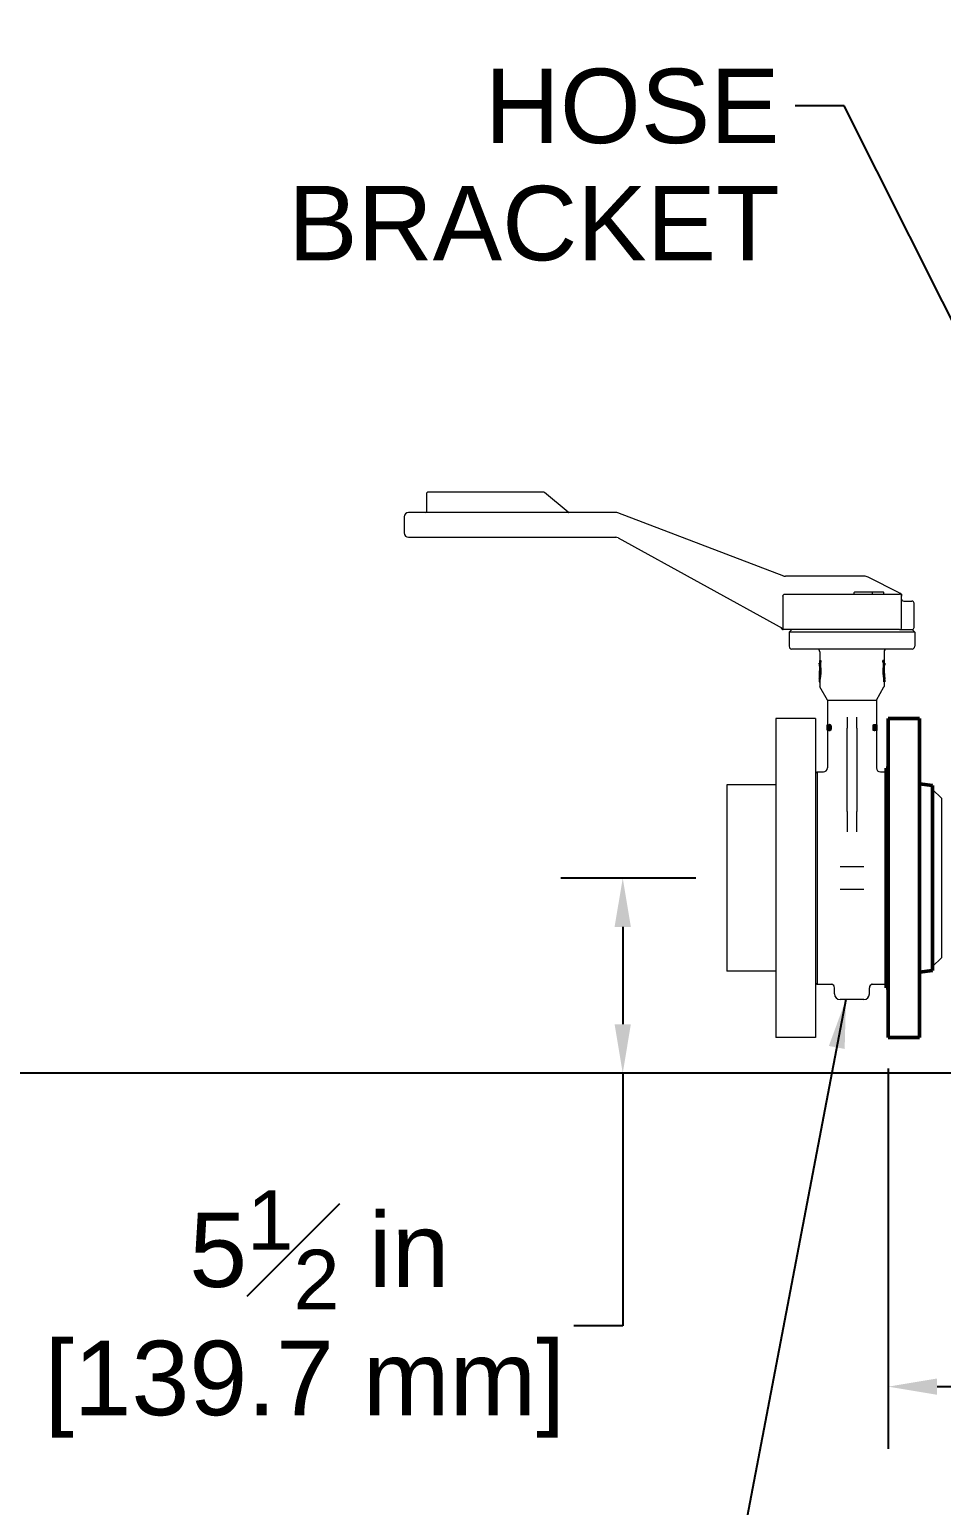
# Model space of a CAD drawing. Header units: inches. Extents: x 17 to 469, y 7 to 301.
# Drawn here: x 44.46 to 70.18, y 28.03 to 69.66 of the extents above; entities that cross this region are included whole.
import ezdxf

# ---------------------------------------------------------------- set-up
doc = ezdxf.new("R2010")
doc.units = ezdxf.units.IN
doc.header["$LTSCALE"] = 14
doc.header["$MEASUREMENT"] = 0
for name, color, linetype, lineweight in [('Dimension (ANSI)', 7, 'Continuous', 25), ('Symbol (ANSI)', 7, 'Continuous', 25), ('Visible (ANSI)', 7, 'Continuous', 50)]:
    doc.layers.add(name, color=color, linetype=linetype, lineweight=lineweight)
doc.styles.add('MEMCOR Medium', font='arial.ttf')
doc.dimstyles.new('Default (ANSI)', dxfattribs={"dimscale": 14, "dimtxt": 0.15, "dimasz": 0.098425, "dimexe": 0.125, "dimexo": 0.0625, "dimgap": 0.031496, "dimtad": 0, "dimtih": 1, "dimtoh": 1, "dimdec": 4, "dimrnd": 1e-08, "dimzin": 3, "dimdsep": 46, "dimlunit": 5, "dimtxsty": 'MEMCOR Medium', "dimcen": 0.09, "dimdle": 0.393701, "dimclrd": 256, "dimclre": 256, "dimclrt": 256, "dimadec": 0, "dimazin": 1, "dimtfac": 0.8, "dimtofl": 0, "dimtmove": 0, "dimatfit": 3, "dimfxl": 1, "dimfrac": 1, "dimtolj": 1, "dimtzin": 4, "dimlwd": -1, "dimlwe": -1, "dimarcsym": 0})
doc.dimstyles.new('Default (ANSI)$7', dxfattribs={"dimscale": 14, "dimtxt": 0.15, "dimasz": 0.098425, "dimexe": 0.125, "dimexo": 0.0625, "dimgap": 0.031496, "dimtad": 0, "dimtih": 1, "dimtoh": 1, "dimdec": 4, "dimrnd": 1e-08, "dimzin": 3, "dimdsep": 46, "dimlunit": 5, "dimtxsty": 'MEMCOR Medium', "dimcen": 0.09, "dimdle": 0.393701, "dimclrd": 256, "dimclre": 256, "dimclrt": 256, "dimadec": 0, "dimazin": 1, "dimtfac": 0.8, "dimtofl": 0, "dimtmove": 0, "dimatfit": 3, "dimfxl": 1, "dimfrac": 1, "dimtolj": 1, "dimtzin": 4, "dimlwd": -1, "dimlwe": -1, "dimarcsym": 0})

# ---------------------------------------------------------------- blocks, each defined once
blk = doc.blocks.new('*D21')
at = {"layer": 'Defpoints', "color": 0, "transparency": 16777216}
for p in [(73.257, 123.979), (40.949, 40.229), (74.882, 40.229)]:
    blk.add_point(p, dxfattribs=at)
at = {"layer": 'Dimension (ANSI)', "transparency": 16777216}
for p, q in [((72.382, 123.979), (39.199, 123.979)), ((40.949, 122.601), (40.949, 96.498)), ((40.949, 41.607), (40.949, 88.609)), ((74.007, 40.229), (39.199, 40.229))]:
    blk.add_line(p, q, dxfattribs=at)
for points in [[(40.72, 122.601), (41.179, 122.601), (40.949, 123.979)], [(40.72, 41.607), (41.179, 41.607), (40.949, 40.229)]]:
    blk.add_solid(points, dxfattribs=at)
at = {"layer": 'Dimension (ANSI)', "transparency": 16777216, "char_height": 2.1, "attachment_point": 5, "style": 'MEMCOR Medium'}
for s, insert in [('\\A1; 83{\\H0.8x;\\S3#4;} in', (40.949, 94.711)), ('\\A1;[2127.3 mm]', (40.949, 90.767))]:
    blk.add_mtext(s, dxfattribs=dict(at, insert=insert))
blk = doc.blocks.new('*D27')
at = {"layer": 'Defpoints', "color": 0, "transparency": 16777216}
for p in [(28.833, 132.744), (29.483, 132.744), (74.882, 40.229)]:
    blk.add_point(p, dxfattribs=at)
at = {"layer": 'Dimension (ANSI)', "transparency": 16777216}
for p, q in [((29.483, 131.366), (29.483, 82.85)), ((29.483, 41.607), (29.483, 74.985)), ((74.007, 40.229), (27.733, 40.229))]:
    blk.add_line(p, q, dxfattribs=at)
for points in [[(29.254, 131.366), (29.713, 131.366), (29.483, 132.744)], [(29.254, 41.607), (29.713, 41.607), (29.483, 40.229)]]:
    blk.add_solid(points, dxfattribs=at)
at = {"layer": 'Dimension (ANSI)', "transparency": 16777216, "char_height": 2.1, "attachment_point": 5, "style": 'MEMCOR Medium'}
for s, insert in [('\\A1; 92{\\H0.8x;\\S1#2;} in', (29.483, 81.063)), ('\\A1;[2349.9 mm]', (29.483, 77.131))]:
    blk.add_mtext(s, dxfattribs=dict(at, insert=insert))
blk = doc.blocks.new('*D29')
at = {"layer": 'Defpoints', "color": 0, "transparency": 16777216}
for p in [(95.116, 43.923), (68.676, 41.229), (68.676, 31.385)]:
    blk.add_point(p, dxfattribs=at)
at = {"layer": 'Dimension (ANSI)', "transparency": 16777216}
for p, q in [((95.116, 43.048), (95.116, 29.635)), ((68.676, 40.354), (68.676, 29.635)), ((70.054, 31.385), (74.313, 31.385)), ((93.739, 31.385), (89.48, 31.385))]:
    blk.add_line(p, q, dxfattribs=at)
for points in [[(70.054, 31.615), (70.054, 31.155), (68.676, 31.385)], [(93.739, 31.615), (93.739, 31.155), (95.116, 31.385)]]:
    blk.add_solid(points, dxfattribs=at)
at = {"layer": 'Dimension (ANSI)', "transparency": 16777216, "char_height": 2.1, "attachment_point": 5, "style": 'MEMCOR Medium'}
for s, insert in [('\\A1; 26{\\H0.8x;\\S1#2;} in', (81.896, 33.531)), ('\\A1;[671.6 mm]', (81.896, 29.598))]:
    blk.add_mtext(s, dxfattribs=dict(at, insert=insert))
blk = doc.blocks.new('*D30')
at = {"layer": 'Defpoints', "color": 0, "transparency": 16777216}
for p in [(61.19, 45.729), (64.129, 45.729), (74.882, 40.229)]:
    blk.add_point(p, dxfattribs=at)
at = {"layer": 'Dimension (ANSI)', "transparency": 16777216}
for p, q in [((63.254, 45.729), (59.44, 45.729)), ((61.19, 44.351), (61.19, 41.607)), ((74.007, 40.229), (59.44, 40.229)), ((61.19, 40.229), (61.19, 33.1)), ((61.19, 33.1), (59.812, 33.1))]:
    blk.add_line(p, q, dxfattribs=at)
for points in [[(60.96, 44.351), (61.419, 44.351), (61.19, 45.729)], [(60.96, 41.607), (61.419, 41.607), (61.19, 40.229)]]:
    blk.add_solid(points, dxfattribs=at)
at = {"layer": 'Dimension (ANSI)', "transparency": 16777216, "char_height": 2.1, "attachment_point": 5, "style": 'MEMCOR Medium'}
for s, insert in [('\\A1; 5{\\H0.8x;\\S1#2;} in', (52.229, 35.246)), ('\\A1;[139.7 mm]', (52.229, 31.313))]:
    blk.add_mtext(s, dxfattribs=dict(at, insert=insert))

msp = doc.modelspace()

# ---------------------------------------------------------------- linework, layer by layer
at = {"layer": 'Visible (ANSI)', "linetype": 'Continuous', "lineweight": 18}
for p, q in [((58.94575, 56.612242), (55.712847, 56.612242)), ((55.652847, 56.552242), (55.652847, 56.057242)), ((59.64727, 56.041921), (58.984318, 56.598205)), ((55.027847, 55.912242), (55.027847, 55.462242)), ((61.004844, 56.037242), (55.152847, 56.037242)), ((65.731351, 54.245431), (61.049343, 56.029053)), ((55.152847, 55.337242), (60.995726, 55.337242)), ((61.055988, 55.321757), (65.699985, 52.76633)), ((68.023338, 54.237242), (65.77585, 54.237242)), ((68.109647, 54.208842), (68.07924, 54.224046)), ((68.981293, 53.773019), (68.109647, 54.208842)), ((65.765759, 53.737242), (68.972047, 53.737242)), ((67.71119, 53.747242), (67.71119, 53.777242)), ((67.871464, 53.787242), (67.72119, 53.787242)), ((67.884289, 53.787242), (67.871464, 53.787242)), ((68.223223, 53.787242), (67.884289, 53.787242)), ((68.220398, 53.777242), (68.220398, 53.747242)), ((68.230398, 53.787242), (68.223223, 53.787242)), ((68.544394, 53.787242), (68.230398, 53.787242)), ((68.554394, 53.747242), (68.554394, 53.777242)), ((68.972047, 53.737242), (68.992847, 53.737242)), ((68.995333, 53.765999), (68.981293, 53.773019)), ((69.023614, 53.751858), (68.995333, 53.765999)), ((69.026358, 53.750486), (69.023614, 53.751858)), ((69.052847, 53.709039), (69.052847, 53.677242)), ((65.704129, 53.677242), (65.704129, 52.832534)), ((69.052847, 52.797242), (69.052847, 53.677242)), ((69.112847, 53.537242), (69.342847, 53.537242)), ((69.402847, 52.797242), (69.402847, 53.477242)), ((68.972047, 52.737242), (65.712847, 52.737242)), ((65.960087, 52.737242), (65.881347, 52.658502)), ((69.424347, 52.658502), (65.881347, 52.658502)), ((65.881347, 52.658502), (65.881347, 52.264801)), ((68.992847, 52.737242), (68.972047, 52.737242)), ((68.992847, 52.737242), (69.345607, 52.737242)), ((69.345607, 52.737242), (69.424347, 52.658502)), ((69.424347, 52.658502), (69.424347, 52.264801)), ((69.345607, 52.186061), (65.960087, 52.186061)), ((66.747335, 52.107321), (66.747335, 51.859683)), ((68.558359, 52.107321), (68.558359, 51.859683)), ((66.727256, 51.790392), (66.727256, 51.743148)), ((66.727256, 51.790392), (66.738232, 51.790392)), ((66.733155, 51.859683), (66.733155, 51.812045)), ((66.733155, 51.859683), (66.758429, 51.859683)), ((66.739003, 51.812045), (66.733155, 51.812045)), ((66.74355, 51.710343), (66.763997, 51.710343)), ((66.758429, 51.812045), (66.748209, 51.812045)), ((66.758429, 51.812045), (66.758429, 51.859683)), ((66.758429, 51.859683), (66.779223, 51.859683)), ((66.758429, 51.812045), (66.779223, 51.812045)), ((66.779223, 51.859683), (66.779223, 51.812045)), ((68.52647, 51.812045), (68.52647, 51.859683)), ((68.547265, 51.859683), (68.52647, 51.859683)), ((68.547265, 51.812045), (68.52647, 51.812045)), ((68.541697, 51.710343), (68.562143, 51.710343)), ((68.547265, 51.859683), (68.572539, 51.859683)), ((68.547265, 51.859683), (68.547265, 51.812045)), ((68.557484, 51.812045), (68.547265, 51.812045)), ((68.572539, 51.812045), (68.56669, 51.812045)), ((68.578437, 51.790392), (68.567462, 51.790392)), ((68.572539, 51.812045), (68.572539, 51.859683)), ((68.578437, 51.790392), (68.578437, 51.743148)), ((66.727256, 51.384093), (66.727256, 51.336848)), ((66.727256, 51.336848), (66.728117, 51.336848)), ((66.727256, 51.306927), (66.727851, 51.306927)), ((66.727256, 51.306927), (66.727256, 51.259289)), ((66.730003, 51.259289), (66.727256, 51.259289)), ((66.730003, 51.259289), (66.750143, 51.259289)), ((66.75215, 51.356913), (66.731967, 51.356913)), ((66.747335, 51.259289), (66.747335, 51.128343)), ((68.573727, 51.356913), (68.553543, 51.356913)), ((68.57569, 51.259289), (68.55555, 51.259289)), ((68.558359, 51.259289), (68.558359, 51.128343)), ((68.578437, 51.259289), (68.57569, 51.259289)), ((68.578437, 51.336848), (68.577577, 51.336848)), ((68.577843, 51.306927), (68.578437, 51.306927)), ((68.578437, 51.384093), (68.578437, 51.336848)), ((68.578437, 51.306927), (68.578437, 51.259289)), ((66.96387, 50.748019), (66.749972, 51.118501)), ((68.341823, 50.748019), (68.555721, 51.118501)), ((66.96387, 50.748019), (68.341823, 50.748019)), ((66.96387, 50.748019), (66.96387, 50.053786)), ((68.341823, 50.748019), (68.341823, 50.053263)), ((65.504225, 50.229368), (65.504225, 41.229368)), ((66.629225, 50.229368), (65.504225, 50.229368)), ((66.629225, 50.229368), (66.629225, 41.229368)), ((66.952634, 50.031287), (66.952634, 50.016506)), ((66.954437, 50.016506), (66.952634, 50.016506)), ((66.954437, 50.016506), (66.954437, 49.908328)), ((66.954784, 50.053786), (66.956468, 50.053786)), ((66.956468, 49.908328), (66.956468, 50.053786)), ((66.956468, 50.053786), (66.968355, 50.053786)), ((66.968355, 50.053786), (66.968355, 50.041277)), ((66.977123, 50.056533), (66.989381, 50.056533)), ((67.022821, 50.056533), (67.035986, 50.056533)), ((67.515052, 50.260694), (67.515052, 49.95412)), ((67.515052, 48.805564), (67.515052, 49.95412)), ((67.790642, 49.95412), (67.790642, 50.260694)), ((67.790642, 49.95412), (67.790642, 48.805564)), ((68.24758, 49.891846), (68.24758, 50.053263)), ((68.261224, 50.053263), (68.24758, 50.053263)), ((68.261224, 50.053263), (68.280813, 50.053263)), ((68.261224, 50.053263), (68.261224, 49.891846)), ((68.272997, 49.910421), (68.272997, 50.034688)), ((68.28133, 50.034688), (68.272997, 50.034688)), ((68.31298, 50.02314), (68.31298, 50.053263)), ((68.325298, 50.053263), (68.31298, 50.053263)), ((68.325298, 50.053263), (68.333498, 50.053263)), ((68.325298, 50.053263), (68.325298, 49.891846)), ((68.330848, 49.891846), (68.330848, 50.031026)), ((68.334265, 50.047048), (68.334265, 50.053263)), ((68.346205, 50.053263), (68.334265, 50.053263)), ((68.350909, 50.053786), (68.341823, 50.053786)), ((68.346205, 50.053263), (68.348849, 50.053263)), ((68.346205, 50.053263), (68.346205, 49.925464)), ((68.348849, 49.891846), (68.348849, 50.053263)), ((68.353059, 50.031287), (68.348849, 50.031287)), ((68.353059, 50.016506), (68.348849, 50.016506)), ((68.351256, 50.016506), (68.351256, 49.908328)), ((68.353059, 50.031287), (68.353059, 50.016506)), ((66.952634, 49.908328), (66.954437, 49.908328)), ((66.952634, 49.908328), (66.952634, 49.891846)), ((66.960296, 49.891846), (66.952634, 49.891846)), ((66.956468, 49.908328), (66.960296, 49.908328)), ((66.960296, 49.891846), (66.960296, 49.908328)), ((66.960296, 49.908328), (66.96767, 49.908328)), ((66.960296, 49.891846), (66.972116, 49.891846)), ((66.96387, 49.891846), (66.96387, 48.839604)), ((66.977123, 49.888445), (66.989381, 49.888445)), ((67.022821, 49.888445), (67.035986, 49.888445)), ((68.261224, 49.891846), (68.24758, 49.891846)), ((68.281007, 49.891846), (68.261224, 49.891846)), ((68.272997, 49.910421), (68.28133, 49.910421)), ((68.301429, 49.921147), (68.288649, 49.921147)), ((68.31298, 49.891846), (68.31298, 49.922867)), ((68.325298, 49.891846), (68.31298, 49.891846)), ((68.330848, 49.891846), (68.325298, 49.891846)), ((68.345598, 49.891846), (68.333647, 49.891846)), ((68.341823, 49.891846), (68.341823, 48.839604)), ((68.348849, 49.891846), (68.345598, 49.891846)), ((68.353059, 49.908328), (68.348849, 49.908328)), ((68.353059, 49.891846), (68.348849, 49.891846)), ((68.353059, 49.908328), (68.353059, 49.891846)), ((66.629225, 48.682124), (66.668595, 48.721494)), ((66.668595, 48.721494), (66.668595, 42.737242)), ((66.668595, 48.721494), (66.84576, 48.721494)), ((67.515052, 47.602925), (67.515052, 48.805564)), ((67.790642, 48.805564), (67.790642, 47.602925)), ((68.459933, 48.721494), (68.616469, 48.721494)), ((64.129225, 48.354368), (64.129225, 43.104368)), ((65.504225, 48.354368), (64.129225, 48.354368)), ((70.176469, 47.979368), (69.926469, 48.229368)), ((70.176469, 47.979368), (70.176469, 43.479368)), ((67.515052, 47.602925), (67.515052, 47.386466)), ((67.790642, 47.386466), (67.790642, 47.602925)), ((67.515052, 47.386466), (67.515052, 47.031798)), ((67.790642, 47.031798), (67.790642, 47.386466)), ((67.984853, 46.044329), (67.320841, 46.044329)), ((67.320841, 45.414407), (67.984853, 45.414407)), ((69.926469, 43.229368), (70.176469, 43.479368)), ((65.504225, 43.104368), (64.129225, 43.104368)), ((66.629225, 42.776612), (66.668595, 42.737242)), ((66.668595, 42.737242), (67.084663, 42.737242)), ((67.160721, 42.461848), (67.160721, 42.632438)), ((68.144973, 42.461848), (68.144973, 42.632438)), ((68.221031, 42.737242), (68.616469, 42.737242)), ((67.987492, 42.304368), (67.318201, 42.304368)), ((66.629225, 41.229368), (65.504225, 41.229368))]:
    msp.add_line(p, q, dxfattribs=at)
at = {"layer": 'Visible (ANSI)'}
for p, q in [((68.676469, 41.229368), (68.676469, 50.229368)), ((68.676469, 50.229368), (69.556469, 50.229368)), ((69.556469, 41.229368), (69.556469, 50.229368)), ((68.616469, 42.634368), (68.616469, 48.824368)), ((68.616469, 48.824368), (68.676469, 48.824368)), ((69.926469, 48.338938), (69.556469, 48.384368)), ((69.926469, 43.119798), (69.926469, 48.338938)), ((69.926469, 43.119798), (69.556469, 43.074368)), ((68.616469, 42.634368), (68.676469, 42.634368)), ((68.676469, 41.229368), (69.556469, 41.229368))]:
    msp.add_line(p, q, dxfattribs=at)
at = {"layer": 'Visible (ANSI)', "linetype": 'Continuous', "lineweight": 18}
for centre, radius, start, end in [((55.712847, 56.552242), 0.06, 90, 180), ((58.94575, 56.552242), 0.06, 50, 90), ((55.152847, 55.912242), 0.125, 90, 180), ((55.632847, 56.057242), 0.02, 270, 0), ((59.660126, 56.057242), 0.02, 230, 270), ((61.004844, 55.912242), 0.125, 69.145542, 90), ((55.152847, 55.462242), 0.125, 180, 270), ((60.995726, 55.212242), 0.125, 61.1775702, 90), ((65.77585, 54.362242), 0.125, 249.145542, 270), ((68.023338, 54.112242), 0.125, 63.4349488, 90), ((67.70119, 53.747242), 0.01, 270, 0), ((67.72119, 53.777242), 0.01, 90, 180), ((68.210398, 53.747242), 0.01, 270, 0), ((68.230398, 53.777242), 0.01, 90, 180), ((68.544394, 53.777242), 0.01, 0, 90), ((68.564394, 53.747242), 0.01, 180, 270), ((68.992847, 53.677242), 0.06, 0, 90), ((69.112847, 53.597242), 0.06, 180, 270), ((69.342847, 53.477242), 0.06, 0, 90), ((65.712847, 52.797242), 0.06, 184.8690171, 270), ((68.992847, 52.797242), 0.06, 270, 0), ((69.342847, 52.797242), 0.06, 270, 0), ((65.960087, 52.264801), 0.07874, 180, 270), ((66.668595, 52.107321), 0.07874, 0, 90), ((68.637099, 52.107321), 0.07874, 90, 180), ((69.345607, 52.264801), 0.07874, 270, 0), ((66.76702, 51.128343), 0.019685, 180, 210), ((68.538674, 51.128343), 0.019685, 330, 0), ((66.84576, 48.839604), 0.11811, 270, 0), ((68.459933, 48.839604), 0.11811, 180, 270), ((67.050485, 42.632438), 0.110236, 0, 71.9378969), ((67.318201, 42.461848), 0.15748, 180, 270), ((67.987492, 42.461848), 0.15748, 270, 0), ((68.255209, 42.632438), 0.110236, 108.0621031, 180)]:
    msp.add_arc(centre, radius, start, end, dxfattribs=at)
for centre, major_axis, ratio, start_param, end_param in [((67.652847, 51.159771), (0, 4.107169), 0.225359733, 1.439784722, 1.514252692), ((67.652847, 50.943084), (0, 4.107169), 0.225359733, 1.398441887, 1.454469301), ((67.652847, 51.159771), (0, 4.107169), 0.225359733, 1.411307558, 1.427164649), ((67.652847, 50.943084), (0, 4.107169), 0.225359733, 1.357613543, 1.38288267), ((67.652847, 50.943084), (0, -4.018073), 0.225359733, 4.494403649, 4.52025709), ((67.652847, 50.943084), (0, -4.018073), 0.225359733, 1.762928217, 1.788781658), ((67.652847, 50.943084), (0, -4.107169), 0.225359733, 1.758709983, 1.78397911), ((67.652847, 50.943084), (0, -4.107169), 0.225359733, 1.687123352, 1.743150767), ((67.652847, 51.159771), (0, -4.107169), 0.225359733, 1.714428005, 1.730285096), ((67.652847, 51.159771), (0, -4.107169), 0.225359733, 1.627339961, 1.701807931), ((67.652847, 51.159771), (0, 4.107169), 0.225359733, 1.526769784, 1.534959662), ((67.652847, 50.943084), (0, 4.107169), 0.225359733, 1.469867522, 1.493731553), ((67.652847, 50.943084), (0, -4.018073), 0.225359733, 4.609214302, 4.633611874), ((67.652847, 50.943084), (0, -4.018073), 0.225359733, 1.649573433, 1.673971005), ((67.652847, 50.943084), (0, -4.107169), 0.225359733, 1.647861101, 1.671725131), ((67.652847, 51.159771), (0, -4.107169), 0.225359733, 1.606632991, 1.61482287), ((67.652847, 49.685619), (0, -1.365637), 0.513157895, 1.722387859, 1.826501132), ((67.652847, 49.725401), (0, -1.377604), 0.508700102, 1.716536886, 1.811096977), ((67.652847, 49.685619), (0, -1.342621), 0.513157895, 1.725007189, 1.749523703)]:
    msp.add_ellipse(centre, major_axis=major_axis, ratio=ratio, start_param=start_param, end_param=end_param, dxfattribs=at)
for points, knots in [([(65.704129, 53.677242), (65.704129, 53.684584), (65.70588, 53.693219), (65.71161, 53.706847), (65.716638, 53.714225), (65.727333, 53.724751), (65.734927, 53.729725), (65.749041, 53.73548), (65.758083, 53.737242), (65.765759, 53.737242)], [0, 0, 0, 0, 0.0559479174, 0.0559479174, 0.1126462264, 0.1126462264, 0.1702934093, 0.1702934093, 0.2287885445, 0.2287885445, 0.2287885445, 0.2287885445]), ([(69.026358, 53.750486), (69.026434, 53.750449), (69.026509, 53.750411), (69.029907, 53.748701), (69.035382, 53.745794), (69.040526, 53.7409)], [-0.00064885071, -0.00064885071, -0.00064885071, -0.00064885071, 0, 0, 0.02871512002, 0.02871512002, 0.02871512002, 0.02871512002]), ([(69.040526, 53.7409), (69.045546, 53.736124), (69.048221, 53.731308), (69.050781, 53.725286), (69.051555, 53.722796), (69.052585, 53.717705), (69.052844, 53.715123), (69.052846, 53.712521)], [0, 0, 0, 0, 0.0554026382, 0.0554026382, 0.091701074, 0.091701074, 0.1274278989, 0.1274278989, 0.1274278989, 0.1274278989]), ([(65.702027, 52.797242), (65.701426, 52.792742), (65.701245, 52.788472), (65.701414, 52.780392), (65.701797, 52.77681), (65.702499, 52.770849), (65.702865, 52.768313), (65.702378, 52.766061), (65.7019, 52.765707), (65.700746, 52.76596), (65.700379, 52.766113), (65.699985, 52.76633)], [-2.0245029213, -2.0245029213, -2.0245029213, -2.0245029213, -1.9844057906, -1.9844057906, -1.9412952604, -1.9412952604, -1.8946543755, -1.8946543755, -1.8641259399, -1.8641259399, -1.8520176536, -1.8520176536, -1.8520176536, -1.8520176536]), ([(65.704129, 52.832534), (65.704129, 52.82419), (65.7038, 52.815215), (65.702793, 52.803587), (65.702437, 52.800314), (65.702027, 52.797242)], [0, 0, 0, 0, 0.06357616667, 0.06357616667, 0.08974902028, 0.08974902028, 0.08974902028, 0.08974902028]), ([(66.736787, 51.747665), (66.73477, 51.757706), (66.732877, 51.766339), (66.728714, 51.784653), (66.727256, 51.790392), (66.727256, 51.790392)], [0.5273866109, 0.5273866109, 0.5273866109, 0.5273866109, 0.6538045606, 0.6538045606, 0.8717207208, 0.8717207208, 0.8717207208, 0.8717207208]), ([(66.727256, 51.743148), (66.727256, 51.743148), (66.728168, 51.738619), (66.731261, 51.721403), (66.733236, 51.70982), (66.735188, 51.69632)], [2.0668736377, 2.0668736377, 2.0668736377, 2.0668736377, 2.2391088485, 2.2391088485, 2.3902379865, 2.3902379865, 2.3902379865, 2.3902379865]), ([(66.731967, 51.356913), (66.734544, 51.368394), (66.73799, 51.384725), (66.744782, 51.423338), (66.748572, 51.448759), (66.753956, 51.504594), (66.755466, 51.535018), (66.755466, 51.56362), (66.755466, 51.592222), (66.753956, 51.622646), (66.74915, 51.672484), (66.746363, 51.692915), (66.74355, 51.710343)], [-0.637258242, -0.637258242, -0.637258242, -0.637258242, -0.4358884, -0.4358884, -0.2179442, -0.2179442, 0, 0, 0, 0.2179442, 0.2179442, 0.389071682, 0.389071682, 0.389071682, 0.389071682]), ([(66.74097, 51.647474), (66.741421, 51.642573), (66.741844, 51.637537), (66.743902, 51.610295), (66.744834, 51.586224), (66.744834, 51.56362), (66.744834, 51.541016), (66.743902, 51.516945), (66.740563, 51.472731), (66.738205, 51.452582), (66.735178, 51.430716), (66.734332, 51.425027), (66.733512, 51.419782)], [-0.2122552948, -0.2122552948, -0.2122552948, -0.2122552948, -0.1722437288, -0.1722437288, 0, 0, 0, 0.1722437288, 0.1722437288, 0.3444874576, 0.3444874576, 0.4090070723, 0.4090070723, 0.4090070723, 0.4090070723]), ([(66.763997, 51.710343), (66.766873, 51.692917), (66.769726, 51.67249), (66.774644, 51.622654), (66.77619, 51.592228), (66.77619, 51.56362), (66.77619, 51.535012), (66.774644, 51.504586), (66.769134, 51.448753), (66.765257, 51.423335), (66.75831, 51.384726), (66.754785, 51.368395), (66.75215, 51.356913)], [-0.389147007, -0.389147007, -0.389147007, -0.389147007, -0.217989881, -0.217989881, 0, 0, 0, 0.217989881, 0.217989881, 0.435979763, 0.435979763, 0.637408265, 0.637408265, 0.637408265, 0.637408265]), ([(68.553543, 51.356913), (68.550908, 51.368395), (68.547384, 51.384726), (68.540437, 51.423335), (68.53656, 51.448753), (68.531049, 51.504586), (68.529503, 51.535012), (68.529503, 51.592228), (68.531049, 51.622654), (68.535968, 51.67249), (68.53882, 51.692917), (68.541697, 51.710343)], [1.106387994, 1.106387994, 1.106387994, 1.106387994, 1.307816496, 1.307816496, 1.525806378, 1.525806378, 1.743796259, 1.743796259, 1.961786141, 1.961786141, 2.132943266, 2.132943266, 2.132943266, 2.132943266]), ([(68.562143, 51.710343), (68.559331, 51.692915), (68.556544, 51.672484), (68.551737, 51.622646), (68.550228, 51.592222), (68.550228, 51.535018), (68.551737, 51.504594), (68.557122, 51.448759), (68.560911, 51.423338), (68.567703, 51.384725), (68.57115, 51.368394), (68.573727, 51.356913)], [1.35436976, 1.35436976, 1.35436976, 1.35436976, 1.525497241, 1.525497241, 1.743441442, 1.743441442, 1.961385642, 1.961385642, 2.179329842, 2.179329842, 2.380699684, 2.380699684, 2.380699684, 2.380699684]), ([(68.572182, 51.419782), (68.571361, 51.425027), (68.570516, 51.430716), (68.567488, 51.452582), (68.565131, 51.472731), (68.561791, 51.516945), (68.56086, 51.541016), (68.56086, 51.586224), (68.561791, 51.610295), (68.563849, 51.637537), (68.564273, 51.642573), (68.564724, 51.647474)], [0.9689086862, 0.9689086862, 0.9689086862, 0.9689086862, 1.0334283008, 1.0334283008, 1.2056720296, 1.2056720296, 1.3779157584, 1.3779157584, 1.5501594872, 1.5501594872, 1.5901710532, 1.5901710532, 1.5901710532, 1.5901710532]), ([(68.578437, 51.790392), (68.578437, 51.790392), (68.576979, 51.784653), (68.572817, 51.766339), (68.570924, 51.757706), (68.568906, 51.747665)], [0.8717207208, 0.8717207208, 0.8717207208, 0.8717207208, 1.089636881, 1.089636881, 1.2160548307, 1.2160548307, 1.2160548307, 1.2160548307]), ([(68.570505, 51.69632), (68.572457, 51.70982), (68.574433, 51.721403), (68.577526, 51.738619), (68.578437, 51.743148), (68.578437, 51.743148)], [1.7435092888, 1.7435092888, 1.7435092888, 1.7435092888, 1.8946384268, 1.8946384268, 2.0668736377, 2.0668736377, 2.0668736377, 2.0668736377]), ([(66.954784, 50.053786), (66.954769, 50.051689), (66.954742, 50.049568), (66.954656, 50.045763), (66.954602, 50.044029), (66.954449, 50.040589), (66.954347, 50.038959), (66.954152, 50.036798), (66.953999, 50.035326), (66.953398, 50.032207), (66.953038, 50.03151), (66.952724, 50.031302), (66.952678, 50.031287), (66.952634, 50.031287)], [-0.2436376975, -0.2436376975, -0.2436376975, -0.2436376975, -0.1880416797, -0.1880416797, -0.1398143028, -0.1398143028, -0.0852719588, -0.0852719588, -0.0529727675, -0.0529727675, -0.008226546, -0.008226546, 0, 0, 0, 0]), ([(66.977123, 50.056533), (66.975995, 50.056533), (66.9749, 50.056168), (66.972933, 50.054487), (66.972059, 50.053271), (66.970123, 50.049116), (66.969196, 50.045817), (66.967538, 50.036877), (66.966848, 50.030842), (66.965448, 50.010782), (66.965116, 49.995763), (66.965012, 49.978004), (66.965005, 49.97521), (66.965005, 49.972424)], [-0.3523898205, -0.3523898205, -0.3523898205, -0.3523898205, -0.306030752, -0.306030752, -0.2639705788, -0.2639705788, -0.204698491, -0.204698491, -0.1353866948, -0.1353866948, -0.0212323229, -0.0212323229, 0, 0, 0, 0]), ([(66.965005, 49.972424), (66.965005, 49.950705), (66.965462, 49.932372), (66.967231, 49.910778), (66.967954, 49.906017), (66.969265, 49.899017), (66.970178, 49.895787), (66.972614, 49.890559), (66.974127, 49.889123), (66.976209, 49.888506), (66.976663, 49.888445), (66.977123, 49.888445)], [-0.1862507739, -0.1862507739, -0.1862507739, -0.1862507739, -0.132345258, -0.132345258, -0.1023876801, -0.1023876801, -0.0616885221, -0.0616885221, -0.0132261353, -0.0132261353, 0, 0, 0, 0]), ([(66.969655, 49.972424), (66.969655, 49.988547), (66.969862, 49.998192), (66.970104, 50.008434), (66.970392, 50.015531), (66.970964, 50.021608)], [-0.07875293078, -0.07875293078, -0.07875293078, -0.07875293078, -0.05001055618, -0.05001055618, 0, 0, 0, 0]), ([(66.970933, 49.923763), (66.970164, 49.932257), (66.969971, 49.94045), (66.969705, 49.953035), (66.969655, 49.963439), (66.969655, 49.972424)], [-0.09576773974, -0.09576773974, -0.09576773974, -0.09576773974, -0.06846173286, -0.06846173286, 0, 0, 0, 0]), ([(66.970964, 50.021608), (66.971157, 50.023642), (66.971388, 50.025623), (66.971923, 50.029145), (66.972217, 50.030707), (66.973179, 50.034609), (66.973808, 50.035952), (66.975175, 50.038112), (66.97614, 50.038613), (66.977123, 50.038613)], [-0.06403997171, -0.06403997171, -0.06403997171, -0.06403997171, -0.05394425071, -0.05394425071, -0.04478939526, -0.04478939526, -0.02827011575, -0.02827011575, 0, 0, 0, 0]), ([(66.993453, 49.972555), (66.993453, 49.991117), (66.992779, 50.01018), (66.98968, 50.033583), (66.988511, 50.038547), (66.986577, 50.045627), (66.985262, 50.048976), (66.982075, 50.054352), (66.980274, 50.05584), (66.978048, 50.056471), (66.977582, 50.056533), (66.977123, 50.056533)], [-0.1889698191, -0.1889698191, -0.1889698191, -0.1889698191, -0.1339112974, -0.1339112974, -0.1045267042, -0.1045267042, -0.062503335, -0.062503335, -0.0131912318, -0.0131912318, 0, 0, 0, 0]), ([(66.977123, 50.038613), (66.978147, 50.038613), (66.979218, 50.03807), (66.980675, 50.035884), (66.981427, 50.034534), (66.983028, 50.028918), (66.983631, 50.025499), (66.984082, 50.021869)], [-0.1255475272, -0.1255475272, -0.1255475272, -0.1255475272, -0.0599544359, -0.0599544359, -0.0299575184, -0.0299575184, 0, 0, 0, 0]), ([(66.977123, 49.888445), (66.978249, 49.888445), (66.979415, 49.888815), (66.981663, 49.890492), (66.982732, 49.891709), (66.985271, 49.89591), (66.986619, 49.8993), (66.989091, 49.908284), (66.990254, 49.914385), (66.992641, 49.934961), (66.99326, 49.949838), (66.99344, 49.96723), (66.993453, 49.969895), (66.993453, 49.972555)], [-0.3634248503, -0.3634248503, -0.3634248503, -0.3634248503, -0.3145663532, -0.3145663532, -0.2698302391, -0.2698302391, -0.2050606542, -0.2050606542, -0.1325877303, -0.1325877303, -0.0202629214, -0.0202629214, 0, 0, 0, 0]), ([(66.983108, 50.021608), (66.982522, 50.015486), (66.982229, 50.008328), (66.981985, 49.998096), (66.981776, 49.988504), (66.981776, 49.972424)], [0, 0, 0, 0, 0.05038293379, 0.05038293379, 0.07866547071, 0.07866547071, 0.07866547071, 0.07866547071]), ([(66.981776, 49.972424), (66.981776, 49.963443), (66.981826, 49.953046), (66.982097, 49.940453), (66.982294, 49.932258), (66.983077, 49.923763)], [0, 0, 0, 0, 0.06843131381, 0.06843131381, 0.09583080448, 0.09583080448, 0.09583080448, 0.09583080448]), ([(66.984082, 50.021869), (66.985038, 50.014175), (66.985388, 50.005642), (66.985853, 49.992076), (66.985954, 49.981913), (66.985954, 49.972555)], [-0.1037791141, -0.1037791141, -0.1037791141, -0.1037791141, -0.0713100746, -0.0713100746, 0, 0, 0, 0]), ([(66.985954, 49.972555), (66.985954, 49.957075), (66.985685, 49.947976), (66.985292, 49.936733), (66.984878, 49.929493), (66.984123, 49.923371)], [-0.08655479656, -0.08655479656, -0.08655479656, -0.08655479656, -0.05046019149, -0.05046019149, 0, 0, 0, 0]), ([(66.989381, 50.056533), (66.991251, 50.056533), (66.993225, 50.05554), (66.996689, 50.050934), (66.998114, 50.047981), (67.000381, 50.041013), (67.00161, 50.036357), (67.002906, 50.028041), (67.003053, 50.027039), (67.003193, 50.026024)], [0, 0, 0, 0, 0.0528651268, 0.0528651268, 0.0953049376, 0.0953049376, 0.128967502, 0.128967502, 0.1335034558, 0.1335034558, 0.1335034558, 0.1335034558]), ([(67.022821, 50.056533), (67.020743, 50.056533), (67.018694, 50.056138), (67.014996, 50.054298), (67.013338, 50.052972), (67.009731, 50.048514), (67.007996, 50.045062), (67.005057, 50.036251), (67.003687, 50.030271), (67.001021, 50.009582), (67.000385, 49.99502), (67.000193, 49.977725), (67.00018, 49.975072), (67.00018, 49.972424)], [-0.4011989667, -0.4011989667, -0.4011989667, -0.4011989667, -0.339239024, -0.339239024, -0.2837161923, -0.2837161923, -0.2090197847, -0.2090197847, -0.1318457489, -0.1318457489, -0.0201762994, -0.0201762994, 0, 0, 0, 0]), ([(67.00018, 49.972424), (67.00018, 49.948163), (67.001341, 49.931472), (67.00439, 49.911631), (67.005756, 49.906767), (67.00825, 49.899469), (67.010005, 49.896085), (67.014653, 49.89055), (67.017537, 49.889078), (67.021305, 49.888498), (67.022061, 49.888445), (67.022821, 49.888445)], [-0.1876009733, -0.1876009733, -0.1876009733, -0.1876009733, -0.1408467634, -0.1408467634, -0.1102869608, -0.1102869608, -0.0667390371, -0.0667390371, -0.0132354958, -0.0132354958, 0, 0, 0, 0]), ([(67.009205, 49.972424), (67.009205, 49.98743), (67.009538, 49.997366), (67.010109, 50.009174), (67.010649, 50.015848), (67.011657, 50.021608)], [-0.09091236655, -0.09091236655, -0.09091236655, -0.09091236655, -0.04783937595, -0.04783937595, 0, 0, 0, 0]), ([(67.011599, 49.923763), (67.010168, 49.932253), (67.009799, 49.940452), (67.009299, 49.953033), (67.009205, 49.963437), (67.009205, 49.972424)], [-0.09578850264, -0.09578850264, -0.09578850264, -0.09578850264, -0.06848031695, -0.06848031695, 0, 0, 0, 0]), ([(67.011657, 50.021608), (67.012311, 50.025314), (67.013186, 50.02878), (67.015566, 50.034377), (67.016756, 50.035798), (67.019236, 50.038083), (67.021029, 50.038613), (67.022821, 50.038613)], [-0.06496435333, -0.06496435333, -0.06496435333, -0.06496435333, -0.04796062159, -0.04796062159, -0.03118673124, -0.03118673124, 0, 0, 0, 0]), ([(67.024587, 50.021608), (67.023573, 50.015933), (67.023025, 50.009374), (67.022501, 49.998987), (67.022085, 49.988863), (67.022085, 49.972424)], [0, 0, 0, 0, 0.04715986411, 0.04715986411, 0.07998853602, 0.07998853602, 0.07998853602, 0.07998853602]), ([(67.022085, 49.972424), (67.022085, 49.963448), (67.022181, 49.953062), (67.022691, 49.940459), (67.023067, 49.932255), (67.024528, 49.923763)], [0, 0, 0, 0, 0.06839832145, 0.06839832145, 0.09596155013, 0.09596155013, 0.09596155013, 0.09596155013]), ([(67.050647, 49.972555), (67.050647, 49.990347), (67.049636, 50.008555), (67.045526, 50.028685), (67.043977, 50.034738), (67.039663, 50.044796), (67.037366, 50.048426), (67.031675, 50.054292), (67.02837, 50.055875), (67.024347, 50.056479), (67.023581, 50.056533), (67.022821, 50.056533)], [-0.3293772198, -0.3293772198, -0.3293772198, -0.3293772198, -0.1710490699, -0.1710490699, -0.1155488139, -0.1155488139, -0.0691011635, -0.0691011635, -0.0132218312, -0.0132218312, 0, 0, 0, 0]), ([(67.022821, 50.038613), (67.024597, 50.038613), (67.026444, 50.038093), (67.028988, 50.035953), (67.030346, 50.034575), (67.033115, 50.028887), (67.03414, 50.02552), (67.034915, 50.021869)], [-0.1300880013, -0.1300880013, -0.1300880013, -0.1300880013, -0.0628694698, -0.0628694698, -0.0305037966, -0.0305037966, 0, 0, 0, 0]), ([(67.022821, 49.888445), (67.024846, 49.888445), (67.02692, 49.888826), (67.030869, 49.890551), (67.032735, 49.891802), (67.037144, 49.89615), (67.039481, 49.899691), (67.043503, 49.908703), (67.045456, 49.914747), (67.048354, 49.930271), (67.0492, 49.937773), (67.050057, 49.949442), (67.050277, 49.953809), (67.050498, 49.960495), (67.050554, 49.962846), (67.05061, 49.966414), (67.050624, 49.967637), (67.050643, 49.97009), (67.050647, 49.971323), (67.050647, 49.972555)], [-0.3663202332, -0.3663202332, -0.3663202332, -0.3663202332, -0.3136170865, -0.3136170865, -0.265544382, -0.265544382, -0.1958638296, -0.1958638296, -0.1264206642, -0.1264206642, -0.0697554254, -0.0697554254, -0.0365918515, -0.0365918515, -0.0186988816, -0.0186988816, -0.0093863378, -0.0093863378, 0, 0, 0, 0]), ([(67.029488, 50.035305), (67.028842, 50.034472), (67.028135, 50.033331), (67.026178, 50.028896), (67.025266, 50.02538), (67.024587, 50.021608)], [0.03796683191, 0.03796683191, 0.03796683191, 0.03796683191, 0.04800752593, 0.04800752593, 0.06588580066, 0.06588580066, 0.06588580066, 0.06588580066]), ([(67.034915, 50.021869), (67.035646, 50.018425), (67.036188, 50.014723), (67.037014, 50.007206), (67.037435, 50.002004), (67.037864, 49.990613), (67.037952, 49.987201), (67.03804, 49.981992), (67.038062, 49.980156), (67.038085, 49.977372), (67.03809, 49.976419), (67.038096, 49.97498), (67.038097, 49.974493), (67.038099, 49.973522), (67.0381, 49.973038), (67.0381, 49.972555)], [-0.1744136917, -0.1744136917, -0.1744136917, -0.1744136917, -0.1156707288, -0.1156707288, -0.0543773328, -0.0543773328, -0.028614968, -0.028614968, -0.0146539504, -0.0146539504, -0.0073982154, -0.0073982154, -0.0036865782, -0.0036865782, 0, 0, 0, 0]), ([(67.0381, 49.972555), (67.0381, 49.956722), (67.037621, 49.947215), (67.036887, 49.935847), (67.036195, 49.929121), (67.034985, 49.923371)], [-0.08764627164, -0.08764627164, -0.08764627164, -0.08764627164, -0.04798165091, -0.04798165091, 0, 0, 0, 0]), ([(67.035986, 50.056533), (67.039536, 50.056533), (67.04323, 50.0554), (67.049432, 50.050176), (67.051886, 50.046951), (67.05559, 50.039627), (67.057726, 50.034569), (67.061526, 50.018302), (67.062691, 50.009472), (67.064151, 49.991551), (67.064434, 49.98191), (67.064434, 49.972555)], [0, 0, 0, 0, 0.0607391981, 0.0607391981, 0.1071058281, 0.1071058281, 0.1405796055, 0.1405796055, 0.1728457831, 0.1728457831, 0.2072431655, 0.2072431655, 0.2072431655, 0.2072431655]), ([(67.064434, 49.972555), (67.064434, 49.95859), (67.063829, 49.943322), (67.060133, 49.918106), (67.057918, 49.911226), (67.054412, 49.902311), (67.052223, 49.898436), (67.04759, 49.892948), (67.045342, 49.8912), (67.040685, 49.888924), (67.038303, 49.888445), (67.035986, 49.888445)], [0, 0, 0, 0, 0.1064092003, 0.1064092003, 0.1992614514, 0.1992614514, 0.3029771304, 0.3029771304, 0.3907040337, 0.3907040337, 0.480877809, 0.480877809, 0.480877809, 0.480877809]), ([(68.287826, 50.025009), (68.285822, 50.027821), (68.283664, 50.029971), (68.279752, 50.03252), (68.2773, 50.03381), (68.273009, 50.034386)], [0, 0, 0, 0, 0.0448067037, 0.0448067037, 0.07530494511, 0.07530494511, 0.07530494511, 0.07530494511]), ([(68.306275, 50.040444), (68.303904, 50.044463), (68.301143, 50.047257), (68.296295, 50.050561), (68.292335, 50.052962), (68.28213, 50.053255), (68.281473, 50.053263), (68.280813, 50.053263)], [-0.4240729765, -0.4240729765, -0.4240729765, -0.4240729765, -0.1774950299, -0.1774950299, -0.011337247, -0.011337247, 0, 0, 0, 0]), ([(68.28133, 50.034688), (68.287805, 50.034688), (68.291098, 50.033257), (68.295592, 50.030893), (68.298217, 50.028453), (68.300623, 50.025009)], [-0.08589357422, -0.08589357422, -0.08589357422, -0.08589357422, -0.05474541305, -0.05474541305, 0, 0, 0, 0]), ([(68.29758, 49.972685), (68.29758, 49.982183), (68.297134, 49.991858), (68.295047, 50.006084), (68.293949, 50.011042), (68.291156, 50.019246), (68.289601, 50.022425), (68.287826, 50.025009)], [0, 0, 0, 0, 0.0723727823, 0.0723727823, 0.1169794111, 0.1169794111, 0.1568700898, 0.1568700898, 0.1568700898, 0.1568700898]), ([(68.288649, 49.921147), (68.290506, 49.924147), (68.292089, 49.927821), (68.295263, 49.938714), (68.296131, 49.945326), (68.297327, 49.957317), (68.29758, 49.965129), (68.29758, 49.972685)], [0, 0, 0, 0, 0.0432601854, 0.0432601854, 0.1058268324, 0.1058268324, 0.2026344212, 0.2026344212, 0.2026344212, 0.2026344212]), ([(68.300623, 50.025009), (68.302482, 50.022247), (68.304091, 50.018811), (68.306774, 50.010382), (68.307779, 50.005615), (68.309756, 49.991697), (68.310187, 49.982103), (68.310187, 49.972685)], [-0.1567740363, -0.1567740363, -0.1567740363, -0.1567740363, -0.1142150484, -0.1142150484, -0.0717595913, -0.0717595913, 0, 0, 0, 0]), ([(68.310187, 49.972685), (68.310187, 49.965609), (68.309968, 49.958322), (68.308928, 49.946614), (68.308166, 49.940345), (68.305232, 49.928874), (68.303512, 49.924579), (68.301429, 49.921147)], [-0.1891353027, -0.1891353027, -0.1891353027, -0.1891353027, -0.1072079274, -0.1072079274, -0.0493912269, -0.0493912269, 0, 0, 0, 0]), ([(68.306174, 49.904796), (68.308321, 49.908454), (68.310151, 49.912912), (68.313658, 49.924735), (68.314867, 49.931446), (68.317126, 49.946393), (68.317854, 49.957134), (68.318017, 49.969646), (68.318025, 49.971035), (68.318025, 49.972424)], [-0.1688548967, -0.1688548967, -0.1688548967, -0.1688548967, -0.1361871783, -0.1361871783, -0.0954218836, -0.0954218836, -0.0105829036, -0.0105829036, 0, 0, 0, 0]), ([(68.318025, 49.972424), (68.318025, 49.980914), (68.317751, 49.989454), (68.316596, 50.003054), (68.315778, 50.010511), (68.312367, 50.026457), (68.310164, 50.033089), (68.307014, 50.039142), (68.306648, 50.039805), (68.306275, 50.040444)], [-0.2640932322, -0.2640932322, -0.2640932322, -0.2640932322, -0.1539077704, -0.1539077704, -0.0814874155, -0.0814874155, -0.0092530893, -0.0092530893, 0, 0, 0, 0]), ([(68.350909, 50.053786), (68.350924, 50.051689), (68.350952, 50.049568), (68.351038, 50.045763), (68.351092, 50.044029), (68.351245, 50.040589), (68.351346, 50.038959), (68.351541, 50.036798), (68.351695, 50.035326), (68.352296, 50.032207), (68.352656, 50.03151), (68.352969, 50.031302), (68.353015, 50.031287), (68.353059, 50.031287)], [-0.2436376975, -0.2436376975, -0.2436376975, -0.2436376975, -0.1880416797, -0.1880416797, -0.1398143028, -0.1398143028, -0.0852719588, -0.0852719588, -0.0529727675, -0.0529727675, -0.008226546, -0.008226546, 0, 0, 0, 0]), ([(66.977123, 49.906366), (66.976552, 49.906366), (66.975986, 49.90653), (66.974958, 49.907292), (66.974492, 49.907842), (66.973713, 49.909256), (66.973043, 49.910658), (66.971718, 49.916581), (66.971262, 49.92006), (66.970933, 49.923763)], [-0.147079807, -0.147079807, -0.147079807, -0.147079807, -0.1020414207, -0.1020414207, -0.0617976261, -0.0617976261, -0.0302386621, -0.0302386621, 0, 0, 0, 0]), ([(66.984123, 49.923371), (66.983882, 49.921369), (66.983594, 49.919421), (66.982938, 49.915946), (66.982581, 49.914403), (66.981422, 49.910475), (66.980681, 49.909088), (66.979133, 49.906885), (66.97811, 49.906366), (66.977123, 49.906366)], [-0.06453116028, -0.06453116028, -0.06453116028, -0.06453116028, -0.05447320297, -0.05447320297, -0.0453115142, -0.0453115142, -0.02836801517, -0.02836801517, 0, 0, 0, 0]), ([(67.003267, 49.918946), (67.002387, 49.912486), (67.001388, 49.907736), (66.999229, 49.899809), (66.997884, 49.896365), (66.995268, 49.891917), (66.994119, 49.890591), (66.99175, 49.888826), (66.990544, 49.888445), (66.989381, 49.888445)], [0.1453790968, 0.1453790968, 0.1453790968, 0.1453790968, 0.2117849991, 0.2117849991, 0.2889127826, 0.2889127826, 0.3457410659, 0.3457410659, 0.405337774, 0.405337774, 0.405337774, 0.405337774]), ([(67.022821, 49.906366), (67.020928, 49.906366), (67.019022, 49.906942), (67.01671, 49.90925), (67.015461, 49.910685), (67.013043, 49.916658), (67.012209, 49.920073), (67.011599, 49.923763)], [-0.1530159493, -0.1530159493, -0.1530159493, -0.1530159493, -0.0638112926, -0.0638112926, -0.0303913037, -0.0303913037, 0, 0, 0, 0]), ([(67.034985, 49.923371), (67.034236, 49.919735), (67.03324, 49.916362), (67.030572, 49.910759), (67.029235, 49.909287), (67.026527, 49.90693), (67.024645, 49.906366), (67.022821, 49.906366)], [-0.06566068585, -0.06566068585, -0.06566068585, -0.06566068585, -0.04890494987, -0.04890494987, -0.0317352905, -0.0317352905, 0, 0, 0, 0]), ([(67.024528, 49.923763), (67.025155, 49.920051), (67.026011, 49.916621), (67.02801, 49.911808), (67.028817, 49.910515), (67.029467, 49.909668)], [0, 0, 0, 0, 0.03058784335, 0.03058784335, 0.05162793024, 0.05162793024, 0.05162793024, 0.05162793024]), ([(68.272996, 49.910719), (68.273963, 49.910846), (68.274917, 49.911017), (68.279773, 49.912173), (68.281924, 49.913666), (68.284913, 49.915892), (68.286867, 49.918153), (68.288649, 49.921147)], [0.0277201043, 0.0277201043, 0.0277201043, 0.0277201043, 0.0445057365, 0.0445057365, 0.1148525389, 0.1148525389, 0.2911857837, 0.2911857837, 0.2911857837, 0.2911857837]), ([(68.281007, 49.891846), (68.286786, 49.891846), (68.291311, 49.892532), (68.29723, 49.894949), (68.300986, 49.896971), (68.305579, 49.903853), (68.305878, 49.904318), (68.306174, 49.904796)], [-0.2661492754, -0.2661492754, -0.2661492754, -0.2661492754, -0.1092854483, -0.1092854483, -0.0072046521, -0.0072046521, 0, 0, 0, 0]), ([(68.301429, 49.921147), (68.298057, 49.915366), (68.294706, 49.913486), (68.289446, 49.910979), (68.285359, 49.910421), (68.28133, 49.910421)], [-0.1004912969, -0.1004912969, -0.1004912969, -0.1004912969, -0.0693887919, -0.0693887919, 0, 0, 0, 0]), ([(67.084663, 42.737242), (67.084663, 42.737242), (67.084954, 42.737417), (67.087319, 42.738844), (67.091815, 42.741602), (67.099004, 42.745923), (67.099064, 42.745959), (67.099125, 42.745996)], [0.5746087984, 0.5746087984, 0.5746087984, 0.5746087984, 0.7160068052, 0.7160068052, 1.1491964541, 1.1491964541, 1.152850027, 1.152850027, 1.152850027, 1.152850027]), ([(68.206569, 42.745996), (68.20663, 42.745959), (68.20669, 42.745923), (68.213912, 42.741582), (68.218417, 42.738819), (68.220748, 42.737412), (68.22103, 42.737242), (68.22103, 42.737242)], [-0.0036539149, -0.0036539149, -0.0036539149, -0.0036539149, 0, 0, 0.4352754651, 0.4352754651, 0.5746087985, 0.5746087985, 0.5746087985, 0.5746087985])]:
    msp.add_open_spline(points, degree=3, knots=knots, dxfattribs=at)
for points in [[(69.052847, 53.709039), (69.052847, 53.710214), (69.052847, 53.711376), (69.052846, 53.712521)], [(66.728735, 51.391882), (66.727758, 51.386621), (66.727256, 51.384093), (66.727256, 51.384093)], [(66.727256, 51.336848), (66.727256, 51.336848), (66.72755, 51.338039), (66.728153, 51.340537)], [(68.578437, 51.384093), (68.578437, 51.384093), (68.577936, 51.386621), (68.576958, 51.391882)], [(68.57754, 51.340537), (68.578143, 51.338039), (68.578437, 51.336848), (68.578437, 51.336848)], [(66.983554, 50.025565), (66.983386, 50.024285), (66.983239, 50.022958), (66.983108, 50.021608)], [(66.983077, 49.923763), (66.983214, 49.922247), (66.983373, 49.920768), (66.983558, 49.919352)]]:
    msp.add_open_spline(points, degree=3, dxfattribs=at)

# ---------------------------------------------------------------- texts
at = {"layer": 'Symbol (ANSI)', "insert": (65.612251, 68.554082), "char_height": 2.10000007, "width": 13.86128148, "attachment_point": 3, "line_spacing_factor": 0.944221, "style": 'MEMCOR Medium'}
msp.add_mtext('\\fArial|b0|i0;HOSE\\P\\fArial|b0|i0;BRACKET', dxfattribs=at)

# ---------------------------------------------------------------- dimensions: what is measured, and where the dimension line sits
at = {"layer": 'Dimension (ANSI)'}
for base, p1, p2, text, override, picture, middle in [((29.483385, 132.744368), (74.881901, 40.229368), (28.832773, 132.744368), ' <> in\\X[2349.9 mm]', {"dimgap": 0.031496, "dimdec": 4, "dimpost": '', "dimse2": 1, "dimtol": 0, "dimlim": 0, "dimtp": 0, "dimtm": 0, "dimtdec": 2, "dimatfit": 1}, '*D27', (29.483385, 78.91776)), ((40.949209, 40.229368), (73.257306, 123.979368), (74.881901, 40.229368), ' <> in\\X[2127.3 mm]', {"dimgap": 0.031496, "dimdec": 4, "dimpost": '', "dimtol": 0, "dimlim": 0, "dimtp": 0, "dimtm": 0, "dimtdec": 2, "dimatfit": 1}, '*D21', (40.949209, 92.553453)), ((61.189775, 45.729368), (74.881901, 40.229368), (64.129225, 45.729368), ' <> in\\X[139.7 mm]', {"dimgap": 0.031496, "dimdec": 4, "dimpost": '', "dimtol": 0, "dimlim": 0, "dimtp": 0, "dimtm": 0, "dimtdec": 2, "dimatfit": 2}, '*D30', (52.228585, 33.100162))]:
    dim = msp.add_linear_dim(base=base, p1=p1, p2=p2, angle=90, text=text, dimstyle='Default (ANSI)', override=override, dxfattribs=at)
    dim.commit()
    dim.dimension.update_dxf_attribs({"geometry": picture, "text_midpoint": middle, "dimtype": 160})
dim = msp.add_linear_dim(base=(68.676469, 31.38488), p1=(95.116469, 43.922673), p2=(68.676469, 41.229368), text=' <> in\\X[671.6 mm]', dimstyle='Default (ANSI)', override={"dimgap": 0.031496, "dimtih": 0, "dimtoh": 0, "dimdec": 3, "dimpost": '', "dimtol": 0, "dimlim": 0, "dimtp": 0, "dimtm": 0, "dimtdec": 2, "dimatfit": 1}, dxfattribs=at)
dim.commit()
dim.dimension.update_dxf_attribs({"geometry": '*D29', "text_midpoint": (81.896469, 31.38488), "dimtype": 160})

# ---------------------------------------------------------------- leaders
at = {"layer": 'Symbol (ANSI)', "annotation_type": 0, "has_hookline": 1, "hookline_direction": 1}
for points, text_width in [([(73.241869, 55.932313), (67.431148, 67.504082), (66.053196, 67.504082)], 13.582674), ([(67.482726, 42.304368), (63.259245, 20.18743), (61.881292, 20.18743)], 19.017463)]:
    msp.add_leader(points, dimstyle='Default (ANSI)$7', override={"dimtad": 0}, dxfattribs=dict(at, text_width=text_width))

doc.saveas('drawing.dxf')
